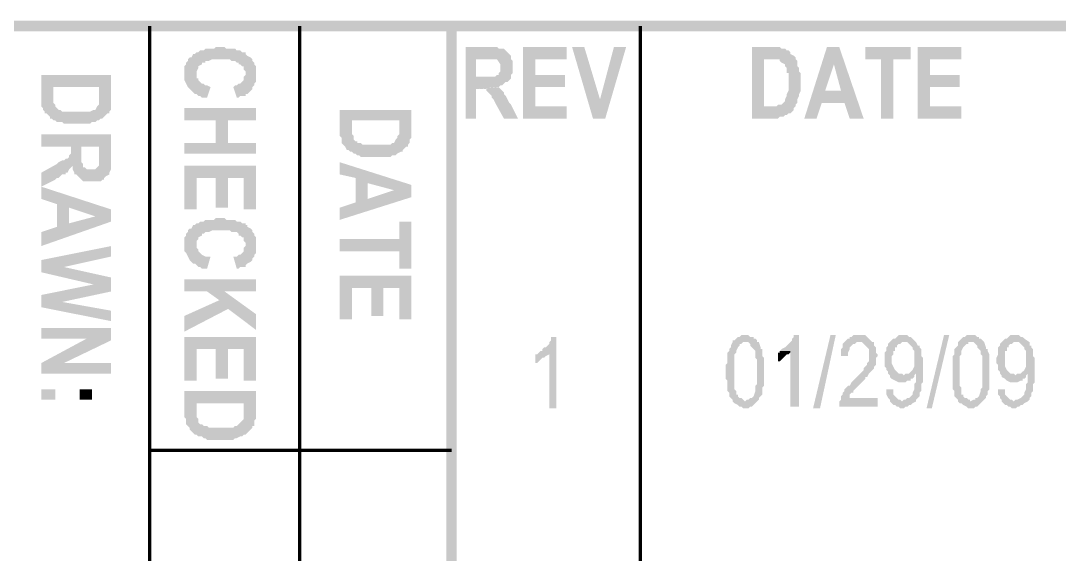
# Model space of a CAD drawing. Header units: inches. Extents: x -186 to 186, y -282 to 282.
# Drawn here: x -164.77 to -142.74, y -269.2 to -257.89 of the extents above; entities that cross this region are included whole.
import ezdxf

# ---------------------------------------------------------------- set-up
doc = ezdxf.new("R2010")
doc.units = ezdxf.units.IN
doc.header["$MEASUREMENT"] = 0
doc.layers.add('H', color=7, linetype='CONTINUOUS', lineweight=100)
doc.layers.add('P', color=250, linetype='CONTINUOUS', lineweight=100)

msp = doc.modelspace()

# ---------------------------------------------------------------- hatches: boundary and pattern name
at = {"layer": 'H', "linetype": 'Continuous'}
for points in [[(186.111, -257.889), (-185.889, -258.111), (-186.111, -257.889)], [(185.889, -258.111), (186.111, -257.889), (-185.889, -258.111)], [(-155.519, -258), (-155.741, -258), (-155.519, -282)], [(-155.741, -258), (-155.519, -282), (-155.741, -282)], [(-160, -258.593), (-160, -258.556), (-160.037, -258.556), (-160.074, -258.556), (-160.111, -258.519), (-160.148, -258.519), (-160.185, -258.519), (-160.222, -258.481), (-160.259, -258.481), (-160.333, -258.481), (-160.407, -258.481), (-160.444, -258.444), (-160.63, -258.444), (-160.667, -258.481), (-160.704, -258.481), (-160.778, -258.481), (-160.815, -258.481), (-160.852, -258.481), (-160.889, -258.519), (-160.926, -258.519), (-160.963, -258.519), (-161, -258.556), (-161.037, -258.556), (-161.074, -258.593), (-161.037, -259), (-161.037, -258.963), (-161, -258.889), (-161, -258.852), (-160.926, -258.815), (-160.926, -258.778), (-160.889, -258.778), (-160.852, -258.778), (-160.852, -258.741), (-160.815, -258.741), (-160.778, -258.741), (-160.704, -258.704), (-160.63, -258.704), (-160.556, -258.704), (-160.481, -258.704), (-160.444, -258.704), (-160.333, -258.704), (-160.296, -258.741), (-160.259, -258.741), (-160.222, -258.741), (-160.185, -258.778), (-160.148, -258.778), (-160.148, -258.815), (-160.111, -258.815), (-160.074, -258.852), (-160.037, -258.852), (-160.037, -258.889), (-160.037, -258.926), (-160, -258.963), (-160, -259)], [(-153.185, -258.444), (-154.111, -258.444), (-154.111, -259.963), (-153.185, -259.963), (-153.185, -259.704), (-153.852, -259.704), (-153.852, -259.296), (-153.222, -259.296), (-153.222, -259.037), (-153.852, -259.037), (-153.852, -258.704), (-153.185, -258.704)], [(-152.815, -258.444), (-153.074, -258.444), (-152.63, -259.963), (-152.481, -259.556)], [(-151.926, -258.444), (-152.185, -258.444), (-152.481, -259.556), (-152.63, -259.963), (-152.37, -259.963)], [(-148.815, -258.444), (-149.259, -258.444), (-149.259, -259.963), (-148.704, -259.963), (-148.667, -259.926), (-148.63, -259.926), (-148.593, -259.926), (-148.556, -259.889), (-148.519, -259.889), (-148.481, -259.852), (-148.444, -259.852), (-148.407, -259.815), (-148.37, -259.778), (-148.37, -259.741), (-148.333, -259.704), (-149, -259.704), (-149, -258.704), (-148.889, -258.704), (-148.333, -258.667), (-148.37, -258.63), (-148.444, -258.593), (-148.444, -258.556), (-148.481, -258.519), (-148.519, -258.519), (-148.556, -258.481), (-148.593, -258.481), (-148.63, -258.481), (-148.667, -258.444), (-148.778, -258.444)], [(-147.407, -258.444), (-147.667, -258.444), (-148.148, -259.963), (-147.889, -259.963), (-147.778, -259.63), (-147.296, -259.63), (-147.704, -259.37), (-147.519, -258.815)], [(-147.407, -258.444), (-147.519, -258.815), (-147.37, -259.37), (-147.704, -259.37), (-147.296, -259.63), (-147.185, -259.963), (-146.889, -259.963)], [(-145.889, -258.444), (-146.852, -258.444), (-146.852, -258.704), (-146.519, -258.704), (-146.519, -259.963), (-146.259, -259.963), (-146.259, -258.704), (-145.889, -258.704)], [(-144.815, -258.444), (-145.741, -258.444), (-145.741, -259.963), (-144.815, -259.963), (-144.815, -259.704), (-145.481, -259.704), (-145.481, -259.296), (-144.852, -259.296), (-144.852, -259.037), (-145.481, -259.037), (-145.481, -258.704), (-144.815, -258.704)], [(-160.741, -259.296), (-160.815, -259.259), (-160.852, -259.259), (-160.889, -259.222), (-160.926, -259.222), (-160.963, -259.185), (-161, -259.148), (-161, -259.111), (-161.037, -259.111), (-161.037, -259.037), (-161.037, -259), (-161.074, -258.593), (-161.111, -258.593), (-161.148, -258.667), (-161.185, -258.667), (-161.222, -258.704), (-161.222, -258.741), (-161.259, -258.778), (-161.259, -258.815), (-161.296, -258.852), (-161.296, -258.889), (-161.296, -258.926), (-161.296, -258.963), (-161.296, -259.074), (-161.296, -259.111), (-161.296, -259.148), (-161.259, -259.222), (-161.222, -259.296), (-161.185, -259.333), (-161.148, -259.37), (-161.111, -259.407), (-161.074, -259.444), (-161.037, -259.444), (-161, -259.481), (-160.963, -259.481), (-160.926, -259.519), (-160.852, -259.519), (-160.815, -259.519)], [(-159.778, -259.037), (-159.778, -258.926), (-159.778, -258.852), (-159.815, -258.815), (-159.815, -258.778), (-159.852, -258.741), (-159.852, -258.704), (-159.889, -258.667), (-159.963, -258.63), (-160, -258.593), (-160, -259), (-160, -259.037), (-160.037, -259.074), (-160.037, -259.111), (-160.037, -259.148), (-160.074, -259.185), (-160.111, -259.222), (-160.148, -259.222), (-160.185, -259.259), (-160.222, -259.259), (-160.259, -259.296), (-160.185, -259.519), (-160.148, -259.519), (-160.111, -259.481), (-160.037, -259.481), (-160, -259.481), (-160, -259.444), (-159.963, -259.444), (-159.889, -259.37), (-159.852, -259.333), (-159.852, -259.296), (-159.815, -259.259), (-159.815, -259.222), (-159.778, -259.185), (-159.778, -259.148), (-159.778, -259.111), (-159.778, -259.074)], [(-154.37, -258.704), (-154.889, -258.704), (-154.704, -258.704), (-154.667, -258.704), (-154.593, -258.815), (-154.593, -258.852), (-154.593, -258.889), (-154.593, -258.926), (-154.593, -258.963), (-154.63, -259), (-154.63, -259.037), (-154.667, -259.037), (-154.704, -259.074), (-154.778, -259.074), (-155.111, -259.074), (-154.37, -259.111), (-154.37, -259.074), (-154.37, -259.037), (-154.333, -259), (-154.333, -258.963), (-154.333, -258.926), (-154.333, -258.815), (-154.333, -258.778), (-154.333, -258.741)], [(-148.333, -258.667), (-148.889, -258.704), (-148.741, -258.704), (-148.704, -258.704), (-148.667, -258.704), (-148.667, -258.741), (-148.63, -258.778), (-148.556, -258.815), (-148.556, -258.852), (-148.519, -258.889), (-148.519, -258.926), (-148.519, -259), (-148.481, -259), (-148.481, -259.37), (-148.519, -259.444), (-148.519, -259.481), (-148.556, -259.556), (-148.556, -259.593), (-148.593, -259.63), (-148.63, -259.667), (-148.667, -259.667), (-148.704, -259.667), (-148.741, -259.704), (-149, -259.704), (-148.333, -259.704), (-148.333, -259.667), (-148.296, -259.63), (-148.296, -259.593), (-148.296, -259.556), (-148.259, -259.481), (-148.259, -259.444), (-148.222, -259.37), (-148.222, -259), (-148.259, -258.963), (-148.259, -258.926), (-148.259, -258.889), (-148.296, -258.852), (-148.296, -258.778), (-148.296, -258.741), (-148.333, -258.704)], [(-162.852, -259.519), (-162.852, -259.037), (-164.333, -259.037), (-164.333, -259.63), (-164.333, -259.667), (-164.333, -259.704), (-164.296, -259.741), (-164.296, -259.778), (-164.259, -259.815), (-164.259, -259.852), (-164.222, -259.852), (-164.185, -259.889), (-164.148, -259.926), (-164.148, -259.963), (-164.111, -259.963), (-164.074, -259.296), (-163.111, -259.296), (-163.111, -259.407), (-163.074, -259.963), (-163.037, -259.963), (-163, -259.926), (-162.963, -259.889), (-162.926, -259.852), (-162.889, -259.852), (-162.889, -259.815), (-162.852, -259.778), (-162.852, -259.741), (-162.852, -259.704), (-162.852, -259.667), (-162.852, -259.556)], [(-163.074, -259.963), (-163.111, -259.407), (-163.111, -259.593), (-163.111, -259.63), (-163.111, -259.667), (-163.148, -259.704), (-163.185, -259.778), (-163.222, -259.778), (-163.296, -259.815), (-163.333, -259.815), (-163.37, -259.815), (-163.407, -259.815), (-163.778, -259.815), (-163.815, -259.815), (-163.852, -259.815), (-163.889, -259.815), (-163.926, -259.778), (-163.963, -259.778), (-164, -259.741), (-164.037, -259.704), (-164.037, -259.667), (-164.074, -259.63), (-164.074, -259.593), (-164.074, -259.296), (-164.111, -259.963), (-164.074, -260), (-164.037, -260), (-164, -260.037), (-163.926, -260.037), (-163.889, -260.037), (-163.852, -260.074), (-163.815, -260.074), (-163.778, -260.074), (-163.37, -260.074), (-163.333, -260.074), (-163.296, -260.074), (-163.259, -260.037), (-163.222, -260.037), (-163.185, -260.037), (-163.148, -260), (-163.111, -260)], [(-154.63, -259.296), (-155.037, -259.333), (-155, -259.333), (-154.963, -259.333), (-154.926, -259.333), (-154.889, -259.333), (-154.889, -259.37), (-154.852, -259.407), (-154.815, -259.444), (-154.778, -259.481), (-154.778, -259.519), (-154.741, -259.556), (-154.704, -259.63), (-154.519, -259.963), (-154.222, -259.963), (-154.37, -259.667), (-154.407, -259.63), (-154.444, -259.556), (-154.481, -259.481), (-154.519, -259.444), (-154.519, -259.407), (-154.593, -259.333)], [(-159.778, -260), (-159.778, -259.741), (-161.296, -259.741), (-161.296, -260), (-160.63, -260), (-160.63, -260.481), (-160.37, -260)], [(-156.481, -260.222), (-156.481, -259.778), (-158, -259.778), (-158, -260.333), (-157.963, -260.37), (-157.963, -260.407), (-157.963, -260.444), (-157.963, -260.481), (-157.926, -260.519), (-157.889, -260.556), (-157.852, -260.63), (-157.815, -260.63), (-157.778, -260.667), (-157.741, -260.667), (-157.741, -260), (-156.741, -260), (-156.741, -260.111), (-156.704, -260.667), (-156.667, -260.667), (-156.667, -260.63), (-156.63, -260.593), (-156.593, -260.556), (-156.556, -260.556), (-156.556, -260.519), (-156.519, -260.481), (-156.519, -260.444), (-156.519, -260.407), (-156.481, -260.37), (-156.481, -260.259)], [(-159.778, -260.704), (-159.778, -260.481), (-160.37, -260.481), (-160.37, -260), (-160.63, -260.481), (-161.296, -260.481), (-161.296, -260.704)], [(-156.704, -260.667), (-156.741, -260.111), (-156.741, -260.296), (-156.778, -260.333), (-156.778, -260.37), (-156.815, -260.407), (-156.852, -260.481), (-156.889, -260.481), (-156.926, -260.519), (-156.963, -260.519), (-157.037, -260.519), (-157.444, -260.519), (-157.481, -260.519), (-157.519, -260.519), (-157.556, -260.481), (-157.63, -260.481), (-157.63, -260.444), (-157.667, -260.444), (-157.704, -260.407), (-157.704, -260.37), (-157.704, -260.333), (-157.741, -260.296), (-157.741, -260), (-157.741, -260.667), (-157.704, -260.704), (-157.667, -260.704), (-157.63, -260.741), (-157.593, -260.741), (-157.556, -260.778), (-157.519, -260.778), (-157.481, -260.778), (-157.444, -260.778), (-157.037, -260.778), (-157, -260.778), (-156.963, -260.778), (-156.926, -260.778), (-156.889, -260.741), (-156.815, -260.741), (-156.778, -260.704)], [(-162.852, -260.815), (-162.852, -260.296), (-164.333, -260.296), (-164.333, -260.556), (-163.704, -260.556), (-163.704, -260.593), (-163.704, -261), (-163.667, -260.963), (-163.667, -261), (-163.667, -261.037), (-163.63, -261.111), (-163.63, -261.148), (-163.593, -261.148), (-163.556, -261.185), (-163.519, -261.222), (-163.481, -261.259), (-163.481, -260.556), (-163.111, -260.556), (-163.111, -260.741), (-163.074, -261.296), (-163.037, -261.259), (-163, -261.259), (-163, -261.222), (-162.963, -261.185), (-162.889, -261.148), (-162.889, -261.111), (-162.852, -261.037), (-162.852, -261), (-162.852, -260.963), (-162.852, -260.889)], [(-163.074, -261.296), (-163.111, -260.741), (-163.111, -260.963), (-163.185, -261.037), (-163.222, -261.037), (-163.296, -261.037), (-163.333, -261.037), (-163.37, -261.037), (-163.407, -261), (-163.444, -261), (-163.444, -260.963), (-163.444, -260.926), (-163.481, -260.889), (-163.481, -260.556), (-163.481, -261.259), (-163.444, -261.296), (-163.37, -261.296), (-163.333, -261.296), (-163.296, -261.296), (-163.222, -261.296), (-163.148, -261.296), (-163.111, -261.296)], [(-163.704, -261), (-163.704, -260.593), (-163.704, -260.667), (-163.704, -260.704), (-163.741, -260.741), (-163.741, -260.778), (-163.778, -260.815), (-163.815, -260.815), (-163.852, -260.852), (-163.889, -260.852), (-163.963, -260.889), (-164, -260.926), (-164.333, -261.111), (-164.333, -261.407), (-164.037, -261.259), (-164, -261.222), (-163.963, -261.222), (-163.926, -261.185), (-163.889, -261.148), (-163.852, -261.148), (-163.815, -261.148), (-163.815, -261.111), (-163.778, -261.111), (-163.741, -261.037)], [(-159.778, -261.889), (-159.778, -260.963), (-161.296, -260.963), (-161.296, -261.889), (-161.037, -261.889), (-161.037, -261.222), (-160.63, -261.222), (-160.63, -261.852), (-160.37, -261.852), (-160.37, -261.222), (-160.037, -261.222), (-160.037, -261.889)], [(-156.481, -261.63), (-156.481, -261.37), (-158, -260.889), (-158, -261.148), (-157.667, -261.222), (-157.667, -261.741), (-157.407, -261.333), (-156.852, -261.481)], [(-162.852, -262.148), (-162.852, -261.889), (-164.333, -261.407), (-164.333, -261.667), (-164, -261.778), (-164, -262.259), (-163.741, -261.852), (-163.185, -262.037)], [(-156.481, -261.63), (-156.852, -261.481), (-157.407, -261.667), (-157.407, -261.333), (-157.667, -261.741), (-158, -261.852), (-158, -262.111)], [(-162.852, -262.148), (-163.185, -262.037), (-163.741, -262.185), (-163.741, -261.852), (-164, -262.259), (-164.333, -262.37), (-164.333, -262.667)], [(-160, -262.222), (-160, -262.185), (-160.037, -262.185), (-160.074, -262.185), (-160.111, -262.148), (-160.148, -262.148), (-160.185, -262.148), (-160.222, -262.111), (-160.259, -262.111), (-160.333, -262.111), (-160.407, -262.111), (-160.444, -262.074), (-160.63, -262.074), (-160.667, -262.111), (-160.704, -262.111), (-160.778, -262.111), (-160.815, -262.111), (-160.852, -262.111), (-160.889, -262.148), (-160.926, -262.148), (-160.963, -262.148), (-161, -262.185), (-161.037, -262.185), (-161.074, -262.222), (-161.037, -262.63), (-161.037, -262.593), (-161.037, -262.556), (-161, -262.519), (-161, -262.481), (-160.926, -262.444), (-160.926, -262.407), (-160.889, -262.407), (-160.852, -262.37), (-160.815, -262.37), (-160.778, -262.37), (-160.704, -262.333), (-160.63, -262.333), (-160.556, -262.333), (-160.481, -262.333), (-160.444, -262.333), (-160.333, -262.333), (-160.296, -262.37), (-160.259, -262.37), (-160.222, -262.37), (-160.185, -262.37), (-160.148, -262.407), (-160.148, -262.444), (-160.111, -262.444), (-160.074, -262.481), (-160.037, -262.481), (-160.037, -262.519), (-160.037, -262.556), (-160, -262.593), (-160, -262.63)], [(-160.741, -262.889), (-160.815, -262.889), (-160.852, -262.889), (-160.926, -262.852), (-160.963, -262.815), (-161, -262.778), (-161, -262.741), (-161.037, -262.704), (-161.037, -262.667), (-161.037, -262.63), (-161.074, -262.222), (-161.111, -262.222), (-161.148, -262.296), (-161.185, -262.296), (-161.222, -262.333), (-161.222, -262.37), (-161.259, -262.407), (-161.259, -262.444), (-161.296, -262.481), (-161.296, -262.519), (-161.296, -262.556), (-161.296, -262.593), (-161.296, -262.704), (-161.296, -262.741), (-161.296, -262.778), (-161.259, -262.815), (-161.222, -262.889), (-161.185, -262.963), (-161.148, -263), (-161.111, -263.037), (-161.074, -263.037), (-161.037, -263.074), (-161, -263.111), (-160.963, -263.111), (-160.926, -263.148), (-160.852, -263.148), (-160.815, -263.148)], [(-159.778, -262.667), (-159.778, -262.556), (-159.778, -262.519), (-159.778, -262.481), (-159.815, -262.444), (-159.815, -262.407), (-159.852, -262.37), (-159.852, -262.333), (-159.889, -262.296), (-159.963, -262.259), (-159.963, -262.222), (-160, -262.222), (-160, -262.63), (-160, -262.667), (-160.037, -262.704), (-160.037, -262.741), (-160.037, -262.778), (-160.074, -262.815), (-160.111, -262.852), (-160.148, -262.852), (-160.185, -262.889), (-160.222, -262.889), (-160.259, -262.889), (-160.185, -263.148), (-160.148, -263.148), (-160.111, -263.111), (-160.037, -263.111), (-160, -263.111), (-160, -263.074), (-159.963, -263.037), (-159.889, -263), (-159.852, -262.963), (-159.852, -262.926), (-159.815, -262.889), (-159.815, -262.852), (-159.778, -262.815), (-159.778, -262.778), (-159.778, -262.741), (-159.778, -262.704)], [(-156.481, -263.148), (-156.481, -262.148), (-156.741, -262.148), (-156.741, -262.519), (-158, -262.519), (-158, -262.778), (-156.741, -262.778), (-156.741, -263.148)], [(-162.852, -262.889), (-162.852, -262.667), (-164.333, -262.963), (-163.852, -263.111)], [(-162.852, -263.63), (-162.852, -263.333), (-163.852, -263.111), (-164.333, -262.963), (-164.333, -263.222), (-163.222, -263.481)], [(-159.778, -263.63), (-159.778, -263.37), (-161.296, -263.37), (-161.296, -263.63), (-160.815, -263.63), (-160.556, -263.815), (-160.444, -263.63)], [(-156.481, -264.222), (-156.481, -263.296), (-158, -263.296), (-158, -264.222), (-157.741, -264.222), (-157.741, -263.556), (-157.333, -263.556), (-157.333, -264.148), (-157.074, -264.148), (-157.074, -263.556), (-156.741, -263.556), (-156.741, -264.222)], [(-162.852, -263.63), (-163.222, -263.481), (-164.333, -263.704), (-163.889, -263.852)], [(-159.778, -264.444), (-159.778, -264.111), (-160.444, -263.63), (-160.556, -263.815), (-161.296, -264.148), (-161.296, -264.481), (-160.37, -264)], [(-162.852, -264.259), (-162.852, -264.037), (-163.889, -263.852), (-164.333, -263.704), (-164.333, -263.963)], [(-162.852, -264.667), (-162.852, -264.407), (-164.333, -264.407), (-164.333, -264.63), (-163.37, -264.63)], [(-162.852, -264.667), (-163.37, -264.63), (-164.333, -265.148), (-163.852, -265.148)], [(-159.778, -265.519), (-159.778, -264.593), (-161.296, -264.593), (-161.296, -265.519), (-161.037, -265.519), (-161.037, -264.852), (-160.63, -264.852), (-160.63, -265.481), (-160.37, -265.481), (-160.37, -264.852), (-160.037, -264.852), (-160.037, -265.519)], [(-153.407, -264.593), (-153.519, -264.593), (-153.519, -264.63), (-153.519, -264.667), (-153.556, -264.704), (-153.556, -264.741), (-153.593, -264.778), (-153.63, -264.815), (-153.667, -264.815), (-153.704, -264.852), (-153.704, -264.889), (-153.741, -264.889), (-153.778, -264.926), (-153.556, -264.926), (-153.556, -266.111), (-153.407, -266.111)], [(-149.407, -264.556), (-149.444, -264.556), (-149.481, -264.556), (-149.519, -264.593), (-149.556, -264.593), (-149.593, -264.63), (-149.63, -264.667), (-149.667, -264.667), (-149.667, -264.704), (-149.704, -264.778), (-149.704, -264.815), (-149.741, -264.852), (-149.741, -264.889), (-149.778, -264.926), (-149.778, -264.963), (-149.778, -265), (-149.778, -265.037), (-149.778, -265.074), (-149.778, -265.148), (-149.815, -265.185), (-149.815, -265.481), (-149.778, -265.519), (-149.778, -265.63), (-149.778, -265.667), (-149.778, -265.704), (-149.778, -265.741), (-149.741, -265.778), (-149.741, -265.815), (-149.741, -265.852), (-149.704, -265.889), (-149.667, -265.926), (-149.667, -265.963), (-149.407, -265.963), (-149.444, -265.926), (-149.481, -265.889), (-149.519, -265.889), (-149.556, -265.852), (-149.556, -265.815), (-149.593, -265.815), (-149.593, -265.778), (-149.593, -265.741), (-149.63, -265.704), (-149.63, -265.667), (-149.63, -265.63), (-149.63, -265.593), (-149.63, -265.556), (-149.63, -265.111), (-149.63, -265.074), (-149.63, -265), (-149.63, -264.963), (-149.593, -264.926), (-149.593, -264.889), (-149.556, -264.815), (-149.519, -264.778), (-149.519, -264.741), (-149.481, -264.741), (-149.444, -264.704), (-149.407, -264.704), (-149.148, -264.704), (-149.148, -264.667), (-149.185, -264.63), (-149.222, -264.63), (-149.222, -264.593), (-149.296, -264.593), (-149.333, -264.556), (-149.37, -264.556)], [(-149.148, -264.704), (-149.407, -264.704), (-149.333, -264.704), (-149.296, -264.741), (-149.296, -264.778), (-149.259, -264.815), (-149.222, -264.852), (-149.185, -264.889), (-149.185, -264.926), (-149.185, -264.963), (-149.185, -265), (-149.185, -265.037), (-149.148, -265.074), (-149.148, -265.148), (-149.148, -265.222), (-149.148, -265.444), (-149.148, -265.481), (-149.148, -265.593), (-149.185, -265.63), (-149.185, -265.667), (-149.185, -265.704), (-149.185, -265.741), (-149.222, -265.852), (-149.259, -265.889), (-149.296, -265.889), (-149.333, -265.926), (-149.37, -265.926), (-149.407, -265.963), (-149.667, -265.963), (-149.63, -266), (-149.556, -266.037), (-149.519, -266.074), (-149.481, -266.074), (-149.444, -266.111), (-149.333, -266.111), (-149.296, -266.074), (-149.259, -266.074), (-149.222, -266.037), (-149.148, -265.963), (-149.111, -265.926), (-149.111, -265.889), (-149.074, -265.852), (-149.037, -265.815), (-149.037, -265.778), (-149.037, -265.741), (-149.037, -265.704), (-149.037, -265.667), (-149, -265.63), (-149, -265.556), (-149, -265.519), (-149, -265.111), (-149, -265.074), (-149, -265.037), (-149.037, -265), (-149.037, -264.963), (-149.037, -264.889), (-149.037, -264.852), (-149.074, -264.852), (-149.074, -264.815), (-149.111, -264.704)], [(-148.259, -264.556), (-148.37, -264.556), (-148.37, -264.593), (-148.407, -264.63), (-148.407, -264.667), (-148.444, -264.704), (-148.481, -264.741), (-148.519, -264.778), (-148.556, -264.815), (-148.63, -264.852), (-148.667, -264.889), (-148.444, -264.889), (-148.444, -266.074), (-148.259, -266.074)], [(-147.963, -266.111), (-147.593, -264.556), (-147.481, -264.556), (-147.815, -266.111)], [(-146.704, -264.704), (-147, -264.704), (-146.926, -264.704), (-146.889, -264.741), (-146.852, -264.778), (-146.815, -264.815), (-146.778, -264.852), (-146.778, -264.889), (-146.778, -264.926), (-146.778, -265.037), (-146.778, -265.074), (-146.778, -265.111), (-146.815, -265.148), (-146.815, -265.185), (-146.852, -265.222), (-146.889, -265.259), (-146.889, -265.296), (-146.926, -265.333), (-146.963, -265.37), (-147, -265.407), (-147.037, -265.444), (-147.074, -265.481), (-147.111, -265.519), (-147.148, -265.556), (-147.185, -265.63), (-147.222, -265.63), (-147.259, -265.667), (-147.296, -265.704), (-147.296, -265.741), (-147.333, -265.778), (-147.333, -265.815), (-147.37, -265.852), (-147.37, -265.926), (-147.407, -265.963), (-147.407, -266), (-147.407, -266.074), (-146.593, -266.074), (-146.593, -265.889), (-147.185, -265.889), (-147.185, -265.852), (-147.185, -265.815), (-147.148, -265.778), (-147.111, -265.778), (-147.111, -265.741), (-147.074, -265.704), (-147.037, -265.667), (-147, -265.63), (-146.963, -265.593), (-146.926, -265.556), (-146.889, -265.519), (-146.852, -265.481), (-146.852, -265.444), (-146.815, -265.444), (-146.778, -265.37), (-146.704, -265.296), (-146.667, -265.259), (-146.667, -265.222), (-146.63, -265.185), (-146.63, -265.148), (-146.63, -265.111), (-146.63, -265.037), (-146.593, -265), (-146.593, -264.963), (-146.63, -264.926), (-146.63, -264.852), (-146.63, -264.815), (-146.667, -264.778), (-146.667, -264.704)], [(-147, -264.556), (-147.037, -264.556), (-147.111, -264.556), (-147.148, -264.593), (-147.185, -264.593), (-147.185, -264.63), (-147.222, -264.63), (-147.259, -264.667), (-147.296, -264.704), (-147.333, -264.741), (-147.333, -264.778), (-147.333, -264.815), (-147.37, -264.852), (-147.37, -264.889), (-147.37, -264.963), (-147.37, -265), (-147.222, -265), (-147.222, -264.926), (-147.185, -264.852), (-147.185, -264.815), (-147.148, -264.778), (-147.111, -264.741), (-147.074, -264.741), (-147.037, -264.704), (-147, -264.704), (-146.704, -264.704), (-146.741, -264.667), (-146.778, -264.63), (-146.815, -264.593), (-146.852, -264.556), (-146.889, -264.556), (-146.963, -264.556)], [(-146.333, -264.704), (-146.37, -264.741), (-146.37, -264.778), (-146.407, -264.815), (-146.407, -264.852), (-146.407, -264.889), (-146.444, -264.926), (-146.444, -264.963), (-146.444, -265.037), (-146.444, -265.148), (-146.444, -265.185), (-146.444, -265.222), (-146.407, -265.259), (-146.407, -265.296), (-146.37, -265.333), (-146.37, -265.37), (-146.333, -265.407), (-146.037, -265.407), (-146.074, -265.37), (-146.111, -265.37), (-146.148, -265.37), (-146.185, -265.333), (-146.222, -265.296), (-146.259, -265.222), (-146.296, -265.148), (-146.296, -265), (-146.259, -264.963), (-146.259, -264.889), (-146.222, -264.889), (-146.222, -264.852), (-146.222, -264.815), (-146.185, -264.815), (-146.185, -264.778), (-146.148, -264.741), (-146.111, -264.741), (-146.074, -264.704), (-146.037, -264.704)], [(-146.037, -264.556), (-146.074, -264.556), (-146.111, -264.556), (-146.148, -264.556), (-146.185, -264.593), (-146.222, -264.63), (-146.259, -264.63), (-146.333, -264.704), (-146.037, -264.704), (-145.963, -264.704), (-145.926, -264.741), (-145.889, -264.778), (-145.852, -264.815), (-145.852, -264.852), (-145.815, -264.889), (-145.815, -264.926), (-145.815, -264.963), (-145.815, -265.111), (-145.815, -265.185), (-145.815, -265.222), (-145.852, -265.296), (-145.889, -265.333), (-145.778, -265.37), (-145.778, -265.556), (-145.815, -265.593), (-145.815, -265.63), (-145.815, -265.667), (-145.815, -265.704), (-145.852, -265.778), (-145.852, -265.815), (-145.889, -265.852), (-145.926, -265.889), (-145.963, -265.889), (-146, -265.926), (-146.037, -265.926), (-146.074, -265.963), (-145.778, -265.963), (-145.778, -265.926), (-145.741, -265.889), (-145.704, -265.852), (-145.704, -265.815), (-145.704, -265.778), (-145.667, -265.741), (-145.667, -265.704), (-145.667, -265.667), (-145.667, -265.63), (-145.667, -265.593), (-145.63, -265.556), (-145.63, -265.444), (-145.63, -265.37), (-145.63, -265.185), (-145.63, -265.111), (-145.63, -265.037), (-145.667, -265), (-145.667, -264.963), (-145.667, -264.926), (-145.667, -264.889), (-145.667, -264.852), (-145.704, -264.815), (-145.704, -264.778), (-145.741, -264.778), (-145.778, -264.704), (-145.852, -264.63), (-145.889, -264.593), (-145.926, -264.593), (-145.963, -264.556), (-146, -264.556)], [(-145.556, -266.111), (-145.185, -264.556), (-145.074, -264.556), (-145.444, -266.111)], [(-144.63, -264.556), (-144.667, -264.556), (-144.704, -264.556), (-144.741, -264.593), (-144.778, -264.593), (-144.815, -264.63), (-144.852, -264.667), (-144.889, -264.704), (-144.889, -264.778), (-144.926, -264.815), (-144.963, -264.852), (-144.963, -264.889), (-144.963, -264.926), (-144.963, -264.963), (-145, -265), (-145, -265.037), (-145, -265.074), (-145, -265.148), (-145, -265.185), (-145, -265.481), (-145, -265.519), (-145, -265.63), (-145, -265.667), (-145, -265.704), (-144.963, -265.741), (-144.963, -265.778), (-144.963, -265.815), (-144.963, -265.852), (-144.926, -265.889), (-144.889, -265.926), (-144.889, -265.963), (-144.63, -265.963), (-144.63, -265.926), (-144.667, -265.926), (-144.704, -265.889), (-144.741, -265.889), (-144.778, -265.852), (-144.778, -265.815), (-144.815, -265.815), (-144.815, -265.778), (-144.815, -265.741), (-144.815, -265.704), (-144.815, -265.667), (-144.852, -265.63), (-144.852, -265.593), (-144.852, -265.556), (-144.852, -265.111), (-144.852, -265.074), (-144.852, -265), (-144.815, -264.963), (-144.815, -264.926), (-144.815, -264.889), (-144.778, -264.815), (-144.741, -264.778), (-144.704, -264.741), (-144.667, -264.741), (-144.667, -264.704), (-144.63, -264.704), (-144.333, -264.704), (-144.37, -264.667), (-144.407, -264.63), (-144.444, -264.63), (-144.444, -264.593), (-144.481, -264.593), (-144.519, -264.556), (-144.556, -264.556)], [(-144.333, -264.704), (-144.63, -264.704), (-144.556, -264.704), (-144.519, -264.741), (-144.481, -264.778), (-144.481, -264.815), (-144.444, -264.852), (-144.407, -264.889), (-144.407, -264.926), (-144.407, -264.963), (-144.37, -265), (-144.37, -265.037), (-144.37, -265.074), (-144.37, -265.148), (-144.37, -265.222), (-144.37, -265.444), (-144.37, -265.481), (-144.37, -265.593), (-144.37, -265.63), (-144.37, -265.667), (-144.407, -265.704), (-144.407, -265.741), (-144.444, -265.852), (-144.481, -265.889), (-144.519, -265.889), (-144.519, -265.926), (-144.556, -265.926), (-144.63, -265.963), (-144.889, -265.963), (-144.852, -266), (-144.815, -266), (-144.778, -266.037), (-144.704, -266.074), (-144.667, -266.111), (-144.556, -266.111), (-144.519, -266.074), (-144.481, -266.074), (-144.444, -266.037), (-144.37, -265.963), (-144.333, -265.926), (-144.296, -265.889), (-144.296, -265.852), (-144.259, -265.815), (-144.259, -265.778), (-144.259, -265.741), (-144.222, -265.704), (-144.222, -265.667), (-144.222, -265.63), (-144.222, -265.556), (-144.222, -265.519), (-144.222, -265.111), (-144.222, -265.074), (-144.222, -265.037), (-144.222, -265), (-144.222, -264.963), (-144.259, -264.889), (-144.259, -264.852), (-144.296, -264.852), (-144.296, -264.815)], [(-143.963, -264.704), (-144, -264.741), (-144, -264.778), (-144.037, -264.815), (-144.037, -264.852), (-144.037, -264.889), (-144.037, -264.926), (-144.037, -264.963), (-144.074, -265.037), (-144.074, -265.148), (-144.037, -265.185), (-144.037, -265.222), (-144.037, -265.259), (-144.037, -265.296), (-144, -265.333), (-144, -265.37), (-143.963, -265.407), (-143.667, -265.407), (-143.704, -265.37), (-143.741, -265.37), (-143.778, -265.37), (-143.815, -265.333), (-143.852, -265.296), (-143.889, -265.222), (-143.889, -265.148), (-143.889, -265), (-143.889, -264.963), (-143.889, -264.889), (-143.852, -264.889), (-143.852, -264.852), (-143.852, -264.815), (-143.815, -264.815), (-143.815, -264.778), (-143.778, -264.741), (-143.741, -264.741), (-143.704, -264.704), (-143.667, -264.704)], [(-143.667, -264.556), (-143.704, -264.556), (-143.741, -264.556), (-143.778, -264.556), (-143.815, -264.593), (-143.852, -264.63), (-143.889, -264.63), (-143.963, -264.704), (-143.667, -264.704), (-143.593, -264.704), (-143.556, -264.741), (-143.519, -264.778), (-143.481, -264.815), (-143.481, -264.852), (-143.444, -264.889), (-143.444, -264.926), (-143.444, -264.963), (-143.444, -265.111), (-143.444, -265.185), (-143.444, -265.222), (-143.481, -265.296), (-143.519, -265.333), (-143.407, -265.37), (-143.407, -265.556), (-143.444, -265.593), (-143.444, -265.63), (-143.444, -265.667), (-143.444, -265.704), (-143.481, -265.778), (-143.481, -265.815), (-143.519, -265.852), (-143.556, -265.889), (-143.63, -265.926), (-143.667, -265.926), (-143.704, -265.963), (-143.407, -265.963), (-143.37, -265.926), (-143.37, -265.889), (-143.333, -265.852), (-143.333, -265.815), (-143.333, -265.778), (-143.296, -265.741), (-143.296, -265.704), (-143.296, -265.667), (-143.296, -265.63), (-143.296, -265.593), (-143.259, -265.556), (-143.259, -265.444), (-143.259, -265.37), (-143.259, -265.185), (-143.259, -265.111), (-143.259, -265.037), (-143.296, -265), (-143.296, -264.963), (-143.296, -264.926), (-143.296, -264.889), (-143.296, -264.852), (-143.333, -264.815), (-143.333, -264.778), (-143.37, -264.778), (-143.37, -264.704), (-143.481, -264.63), (-143.519, -264.593), (-143.556, -264.593), (-143.593, -264.556), (-143.63, -264.556)], [(-153.778, -264.926), (-153.815, -264.963), (-153.852, -264.963), (-153.852, -265.148), (-153.815, -265.148), (-153.778, -265.111), (-153.704, -265.037), (-153.667, -265.037), (-153.63, -265), (-153.556, -264.963), (-153.556, -264.926)], [(-148.667, -264.889), (-148.667, -264.926), (-148.704, -264.926), (-148.704, -265.111), (-148.667, -265.111), (-148.63, -265.074), (-148.556, -265), (-148.519, -264.963), (-148.481, -264.963), (-148.444, -264.926), (-148.444, -264.889)], [(-162.852, -265.37), (-162.852, -265.148), (-163.852, -265.148), (-164.333, -265.148), (-164.333, -265.37)], [(-145.889, -265.333), (-145.926, -265.37), (-145.963, -265.37), (-146, -265.37), (-146.037, -265.407), (-146.333, -265.407), (-146.333, -265.444), (-146.296, -265.481), (-146.222, -265.519), (-146.148, -265.556), (-146.111, -265.556), (-146.037, -265.556), (-146, -265.556), (-145.963, -265.519), (-145.889, -265.519), (-145.889, -265.481), (-145.852, -265.481), (-145.815, -265.444), (-145.815, -265.407), (-145.778, -265.37)], [(-143.519, -265.333), (-143.556, -265.37), (-143.593, -265.37), (-143.63, -265.37), (-143.667, -265.407), (-143.963, -265.407), (-143.963, -265.444), (-143.889, -265.481), (-143.852, -265.519), (-143.778, -265.556), (-143.741, -265.556), (-143.667, -265.556), (-143.63, -265.556), (-143.556, -265.519), (-143.519, -265.519), (-143.519, -265.481), (-143.481, -265.481), (-143.444, -265.444), (-143.444, -265.407), (-143.407, -265.37)], [(-164.333, -265.926), (-164.037, -265.926), (-164.037, -265.704), (-164.333, -265.704)], [(-163.519, -265.926), (-163.259, -265.926), (-163.259, -265.704), (-163.519, -265.704)], [(-159.778, -266.185), (-159.778, -265.741), (-161.296, -265.741), (-161.296, -266.296), (-161.259, -266.333), (-161.259, -266.37), (-161.259, -266.444), (-161.222, -266.481), (-161.185, -266.519), (-161.185, -266.556), (-161.148, -266.593), (-161.111, -266.63), (-161.074, -266.667), (-161.037, -266.667), (-161.037, -266), (-160.037, -266), (-160.037, -266.111), (-160, -266.667), (-159.963, -266.63), (-159.926, -266.593), (-159.889, -266.556), (-159.852, -266.519), (-159.852, -266.481), (-159.815, -266.481), (-159.815, -266.444), (-159.815, -266.37), (-159.778, -266.333), (-159.778, -266.259)], [(-146.259, -265.704), (-146.407, -265.704), (-146.407, -265.741), (-146.407, -265.778), (-146.407, -265.815), (-146.37, -265.889), (-146.333, -265.926), (-146.333, -265.963), (-146.296, -266), (-146.259, -266.037), (-146.222, -266.037), (-146.185, -266.074), (-146.148, -266.074), (-146.111, -266.111), (-146.037, -266.111), (-146, -266.074), (-145.963, -266.074), (-145.926, -266.037), (-145.889, -266.037), (-145.852, -266), (-145.778, -265.963), (-146.074, -265.963), (-146.111, -265.926), (-146.148, -265.926), (-146.222, -265.852), (-146.259, -265.815), (-146.259, -265.778)], [(-143.889, -265.704), (-144.037, -265.704), (-144.037, -265.741), (-144.037, -265.778), (-144.037, -265.815), (-144, -265.852), (-144, -265.889), (-143.963, -265.926), (-143.963, -265.963), (-143.926, -266), (-143.889, -266.037), (-143.852, -266.037), (-143.815, -266.074), (-143.778, -266.074), (-143.741, -266.111), (-143.667, -266.111), (-143.63, -266.074), (-143.593, -266.074), (-143.556, -266.037), (-143.519, -266.037), (-143.481, -266), (-143.407, -265.963), (-143.704, -265.963), (-143.741, -265.926), (-143.778, -265.926), (-143.852, -265.852), (-143.889, -265.815), (-143.889, -265.778)], [(-160, -266.667), (-160.037, -266.111), (-160.037, -266.296), (-160.037, -266.333), (-160.074, -266.37), (-160.111, -266.407), (-160.148, -266.444), (-160.185, -266.481), (-160.222, -266.481), (-160.259, -266.519), (-160.333, -266.519), (-160.704, -266.519), (-160.778, -266.519), (-160.815, -266.481), (-160.852, -266.481), (-160.889, -266.481), (-160.926, -266.444), (-160.963, -266.444), (-161, -266.407), (-161, -266.37), (-161, -266.333), (-161.037, -266.296), (-161.037, -266), (-161.037, -266.667), (-161, -266.704), (-160.963, -266.704), (-160.926, -266.704), (-160.889, -266.741), (-160.852, -266.741), (-160.815, -266.778), (-160.778, -266.778), (-160.704, -266.778), (-160.333, -266.778), (-160.296, -266.778), (-160.259, -266.778), (-160.222, -266.741), (-160.185, -266.741), (-160.111, -266.704), (-160.074, -266.704), (-160.037, -266.667)]]:
    msp.add_hatch(color=0, dxfattribs=at).paths.add_polyline_path(points)
h = msp.add_hatch(color=0, dxfattribs=at)
edge = h.paths.add_edge_path()
edge.add_line((-154.815, -258.444), (-155.333, -258.444))
edge.add_line((-155.333, -258.444), (-155.333, -259.963))
edge.add_line((-155.333, -259.963), (-155.111, -259.963))
edge.add_line((-155.111, -259.963), (-155.111, -259.333))
edge.add_line((-155.111, -259.333), (-155.037, -259.333))
edge.add_line((-155.037, -259.333), (-154.667, -259.296))
edge.add_line((-154.667, -259.296), (-154.63, -259.296))
edge.add_line((-154.63, -259.296), (-154.593, -259.259))
edge.add_line((-154.593, -259.259), (-154.556, -259.259))
edge.add_line((-154.556, -259.259), (-154.519, -259.222))
edge.add_line((-154.519, -259.222), (-154.481, -259.185))
edge.add_line((-154.481, -259.185), (-154.444, -259.185))
edge.add_line((-154.444, -259.185), (-154.407, -259.148))
edge.add_line((-154.407, -259.148), (-154.37, -259.111))
edge.add_line((-154.37, -259.111), (-155.111, -259.074))
edge.add_line((-155.111, -259.074), (-155.111, -258.704))
edge.add_line((-155.111, -258.704), (-154.889, -258.704))
edge.add_line((-154.889, -258.704), (-154.37, -258.704))
edge.add_line((-154.37, -258.704), (-154.37, -258.667))
edge.add_line((-154.37, -258.667), (-154.37, -258.63))
edge.add_line((-154.37, -258.63), (-154.407, -258.593))
edge.add_line((-154.407, -258.593), (-154.444, -258.556))
edge.add_line((-154.444, -258.556), (-154.481, -258.519))
edge.add_line((-154.481, -258.519), (-154.519, -258.481))
edge.add_line((-154.519, -258.481), (-154.556, -258.481))
edge.add_line((-154.556, -258.481), (-154.593, -258.481))
edge.add_line((-154.593, -258.481), (-154.63, -258.481))
edge.add_line((-154.63, -258.481), (-154.667, -258.444))
edge.add_line((-154.667, -258.444), (-154.778, -258.444))

# ---------------------------------------------------------------- linework, layer by layer
at = {"layer": 'P', "color": 0, "linetype": 'Continuous'}
for points in [[(-162.037, -258), (-162.037, -282)], [(-158.852, -258), (-158.852, -282)], [(-151.63, -258), (-151.63, -282)], [(-155.63, -267), (-162.037, -267)]]:
    msp.add_lwpolyline(points, dxfattribs=at)

doc.saveas('drawing.dxf')
